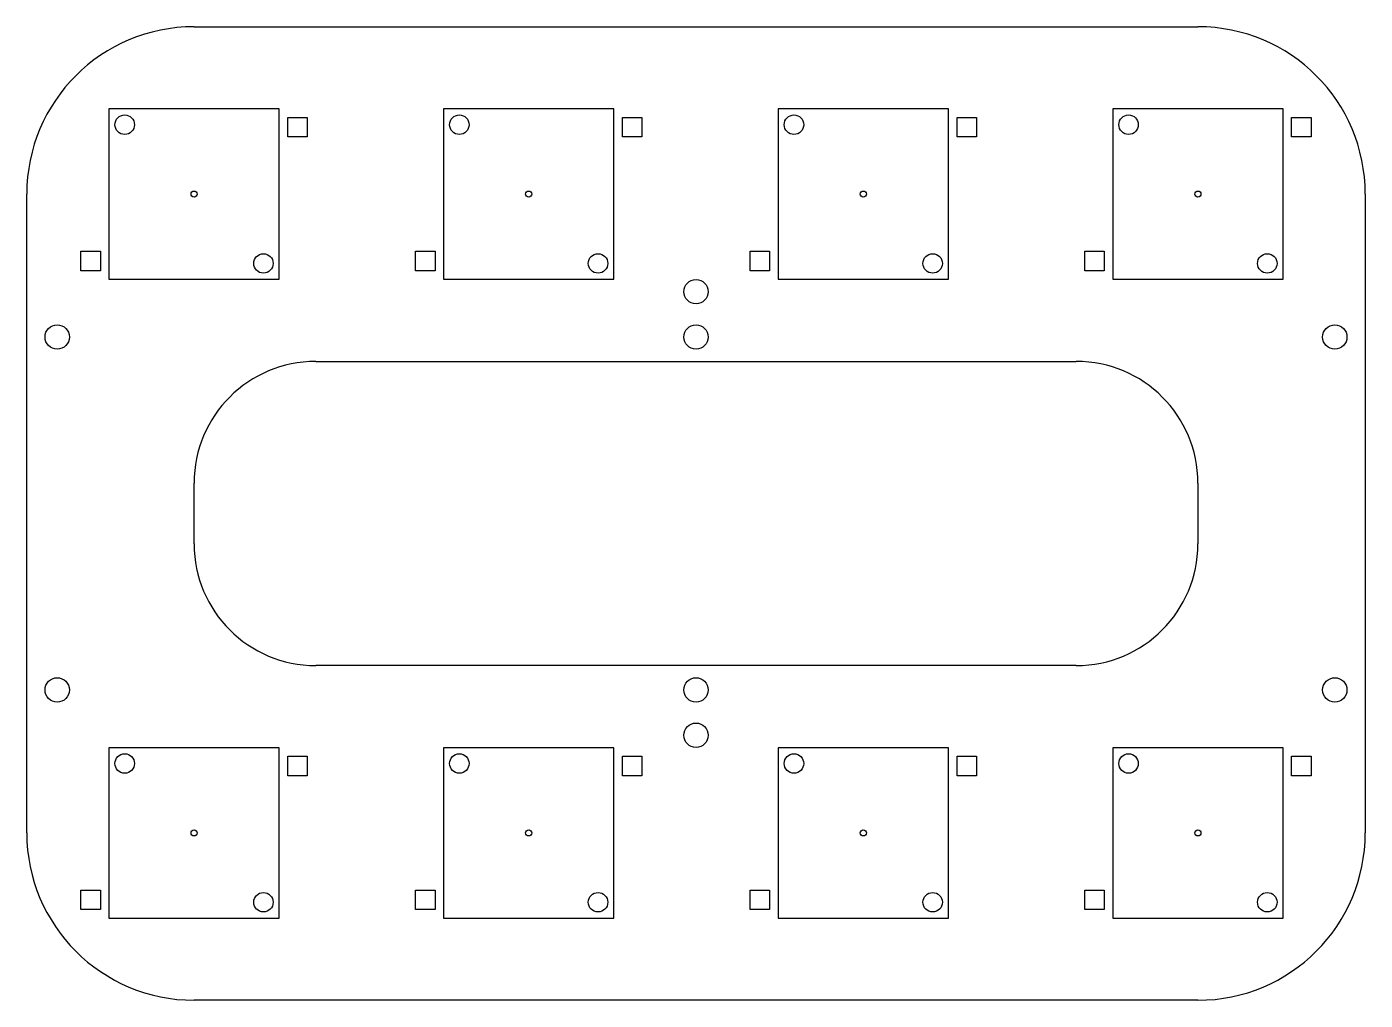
# Model space of a CAD drawing. Header units: millimetres. Extents: x -35 to 185, y -147 to 13.
import ezdxf

# ---------------------------------------------------------------- set-up
doc = ezdxf.new("R2010")
doc.units = ezdxf.units.MM

msp = doc.modelspace()

# ---------------------------------------------------------------- linework, layer by layer
at = {"color": 7, "linetype": 'Continuous', "lineweight": 25}
for p, q in [((-7.93, 13.09), (157.07, 13.09)), ((6.07, -0.41), (-21.93, -0.41)), ((-21.93, -0.41), (-21.93, -28.41)), ((6.07, -28.41), (6.07, -0.41)), ((7.47, -1.81), (10.67, -1.81)), ((7.47, -5.01), (7.47, -1.81)), ((10.67, -1.81), (10.67, -5.01)), ((61.07, -0.41), (33.07, -0.41)), ((33.07, -0.41), (33.07, -28.41)), ((61.07, -28.41), (61.07, -0.41)), ((62.47, -1.81), (65.67, -1.81)), ((62.47, -5.01), (62.47, -1.81)), ((65.67, -1.81), (65.67, -5.01)), ((116.07, -0.41), (88.07, -0.41)), ((88.07, -0.41), (88.07, -28.41)), ((116.07, -28.41), (116.07, -0.41)), ((117.47, -1.81), (120.67, -1.81)), ((117.47, -5.01), (117.47, -1.81)), ((120.67, -1.81), (120.67, -5.01)), ((143.07, -0.41), (143.07, -28.41)), ((171.07, -0.41), (143.07, -0.41)), ((171.07, -28.41), (171.07, -0.41)), ((172.47, -5.01), (172.47, -1.81)), ((172.47, -1.81), (175.67, -1.81)), ((175.67, -1.81), (175.67, -5.01)), ((10.67, -5.01), (7.47, -5.01)), ((65.67, -5.01), (62.47, -5.01)), ((120.67, -5.01), (117.47, -5.01)), ((175.67, -5.01), (172.47, -5.01)), ((-35.43, -119.41), (-35.43, -14.41)), ((184.57, -14.41), (184.57, -119.41)), ((-26.53, -27.01), (-26.53, -23.81)), ((-26.53, -23.81), (-23.33, -23.81)), ((-23.33, -23.81), (-23.33, -27.01)), ((28.47, -27.01), (28.47, -23.81)), ((28.47, -23.81), (31.67, -23.81)), ((31.67, -23.81), (31.67, -27.01)), ((83.47, -27.01), (83.47, -23.81)), ((83.47, -23.81), (86.67, -23.81)), ((86.67, -23.81), (86.67, -27.01)), ((138.47, -27.01), (138.47, -23.81)), ((138.47, -23.81), (141.67, -23.81)), ((141.67, -23.81), (141.67, -27.01)), ((-23.33, -27.01), (-26.53, -27.01)), ((-21.93, -28.41), (6.07, -28.41)), ((31.67, -27.01), (28.47, -27.01)), ((33.07, -28.41), (61.07, -28.41)), ((86.67, -27.01), (83.47, -27.01)), ((88.07, -28.41), (116.07, -28.41)), ((141.67, -27.01), (138.47, -27.01)), ((143.07, -28.41), (171.07, -28.41)), ((12.07, -41.91), (137.07, -41.91)), ((-7.93, -71.91), (-7.93, -61.91)), ((157.07, -61.91), (157.07, -71.91)), ((137.07, -91.91), (12.07, -91.91)), ((6.07, -105.41), (-21.93, -105.41)), ((-21.93, -105.41), (-21.93, -133.41)), ((6.07, -133.41), (6.07, -105.41)), ((61.07, -105.41), (33.07, -105.41)), ((33.07, -105.41), (33.07, -133.41)), ((61.07, -133.41), (61.07, -105.41)), ((116.07, -105.41), (88.07, -105.41)), ((88.07, -105.41), (88.07, -133.41)), ((116.07, -133.41), (116.07, -105.41)), ((143.07, -105.41), (143.07, -133.41)), ((171.07, -105.41), (143.07, -105.41)), ((171.07, -133.41), (171.07, -105.41)), ((7.47, -106.81), (10.67, -106.81)), ((7.47, -110.01), (7.47, -106.81)), ((10.67, -106.81), (10.67, -110.01)), ((62.47, -106.81), (65.67, -106.81)), ((62.47, -110.01), (62.47, -106.81)), ((65.67, -106.81), (65.67, -110.01)), ((117.47, -106.81), (120.67, -106.81)), ((117.47, -110.01), (117.47, -106.81)), ((120.67, -106.81), (120.67, -110.01)), ((172.47, -106.81), (175.67, -106.81)), ((172.47, -110.01), (172.47, -106.81)), ((175.67, -106.81), (175.67, -110.01)), ((10.67, -110.01), (7.47, -110.01)), ((65.67, -110.01), (62.47, -110.01)), ((120.67, -110.01), (117.47, -110.01)), ((175.67, -110.01), (172.47, -110.01)), ((-26.53, -132.01), (-26.53, -128.81)), ((-26.53, -128.81), (-23.33, -128.81)), ((-23.33, -128.81), (-23.33, -132.01)), ((28.47, -132.01), (28.47, -128.81)), ((28.47, -128.81), (31.67, -128.81)), ((31.67, -128.81), (31.67, -132.01)), ((83.47, -132.01), (83.47, -128.81)), ((83.47, -128.81), (86.67, -128.81)), ((86.67, -128.81), (86.67, -132.01)), ((138.47, -132.01), (138.47, -128.81)), ((138.47, -128.81), (141.67, -128.81)), ((141.67, -128.81), (141.67, -132.01)), ((-23.33, -132.01), (-26.53, -132.01)), ((-21.93, -133.41), (6.07, -133.41)), ((31.67, -132.01), (28.47, -132.01)), ((33.07, -133.41), (61.07, -133.41)), ((86.67, -132.01), (83.47, -132.01)), ((88.07, -133.41), (116.07, -133.41)), ((141.67, -132.01), (138.47, -132.01)), ((143.07, -133.41), (171.07, -133.41)), ((157.07, -146.91), (-7.93, -146.91))]:
    msp.add_line(p, q, dxfattribs=at)
for centre, radius in [((-19.33, -3.01), 1.6), ((35.67, -3.01), 1.6), ((90.67, -3.01), 1.6), ((145.67, -3.01), 1.6), ((-7.93, -14.41), 0.5), ((47.07, -14.41), 0.5), ((102.07, -14.41), 0.5), ((157.07, -14.41), 0.5), ((3.47, -25.81), 1.6), ((58.47, -25.81), 1.6), ((113.47, -25.81), 1.6), ((168.47, -25.81), 1.6), ((74.57, -30.46), 2), ((-30.43, -37.91), 2), ((74.57, -37.91), 2), ((179.57, -37.91), 2), ((-30.43, -95.91), 2), ((74.57, -95.91), 2), ((179.57, -95.91), 2), ((74.57, -103.36), 2), ((-19.33, -108.01), 1.6), ((35.67, -108.01), 1.6), ((90.67, -108.01), 1.6), ((145.67, -108.01), 1.6), ((-7.93, -119.41), 0.5), ((47.07, -119.41), 0.5), ((102.07, -119.41), 0.5), ((157.07, -119.41), 0.5), ((3.47, -130.81), 1.6), ((58.47, -130.81), 1.6), ((113.47, -130.81), 1.6), ((168.47, -130.81), 1.6)]:
    msp.add_circle(centre, radius, dxfattribs=at)
for centre, radius, start, end in [((-7.93, -14.41), 27.5, 90, 180), ((157.07, -14.41), 27.5, 0, 90), ((12.07, -61.91), 20, 90, 180), ((137.07, -61.91), 20, 0, 90), ((12.07, -71.91), 20, 180, 270), ((137.07, -71.91), 20, 270, 0), ((-7.93, -119.41), 27.5, 180, 270), ((157.07, -119.41), 27.5, 270, 0)]:
    msp.add_arc(centre, radius, start, end, dxfattribs=at)

doc.saveas('drawing.dxf')
